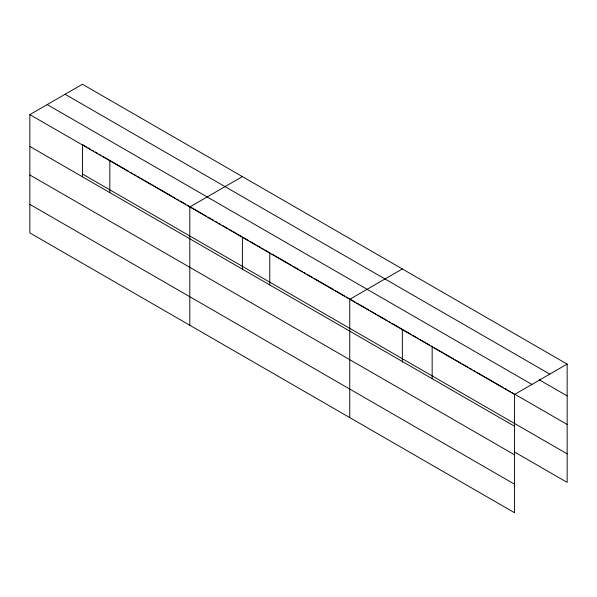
<?xml version="1.0" encoding="UTF-8"?>
<svg xmlns="http://www.w3.org/2000/svg" width="597" height="597" viewBox="0 0 597 597"><rect width="100%" height="100%" fill="white"/><g stroke="black" fill="none" stroke-linecap="round" stroke-linejoin="round"><path stroke-width="0.9" d="M29.85 114.617L514.554 394.46L514.554 512.748L29.85 232.905L29.85 114.617L82.446 84.252L567.15 364.095L567.15 482.383L514.353 451.899M242.397 176.6L189.801 206.965L189.801 325.253M402.348 268.948L349.752 299.313L349.752 417.601M514.554 394.46L567.15 364.095M65.088 94.274L549.792 374.11M539.151 379.752L567.15 395.915M47.208 104.594L531.912 384.438M86.446 146.914L82.446 144.608L82.446 176.772M88.043 147.84L90.445 149.228M92.042 150.145L93.639 151.071M95.244 151.996L97.639 153.384M99.236 154.302L100.841 155.227M102.438 156.153L128.833 171.391M130.43 172.309L132.832 173.697M134.429 174.623L136.026 175.54M137.631 176.466L140.026 177.854M141.623 178.779L143.228 179.697M144.825 180.622L171.22 195.861M172.817 196.786L175.22 198.167M176.816 199.092L178.413 200.017M180.018 200.943L185.615 204.174M187.212 205.092L206.405 216.174M208.01 217.099L213.607 220.33M215.204 221.256L217.607 222.644M219.203 223.562L220.8 224.487M222.405 225.412L228.002 228.644M229.599 229.569L242.397 236.957L242.397 269.12M243.195 237.419L248.792 240.651M250.397 241.576L255.994 244.807M257.591 245.725L259.993 247.113M261.59 248.039L263.187 248.964M264.792 249.882L270.389 253.113M271.986 254.038L291.179 265.12M292.784 266.046L298.381 269.277M299.978 270.202L302.38 271.583M303.977 272.508L305.582 273.433M307.179 274.359L312.776 277.59M314.373 278.515L333.574 289.597M335.171 290.515L344.767 296.06M346.364 296.985L347.969 297.903M349.566 298.828L355.163 302.06M356.76 302.985L368.759 309.91M370.356 310.836L375.961 314.067M377.558 314.992L387.154 320.529M388.751 321.455L390.356 322.38M391.953 323.298L402.348 329.305L402.348 362.386M403.147 329.768L411.146 334.387M412.751 335.305L418.348 338.544M419.952 339.462L429.549 345.006M431.153 345.932L432.75 346.857M434.347 347.775L453.548 358.864M455.153 359.79L460.75 363.021M462.347 363.946L467.951 367.177M469.548 368.103L471.951 369.483M473.548 370.409L475.152 371.334M476.749 372.259L503.152 387.498M504.749 388.423L507.151 389.811M508.748 390.736L510.353 391.654M511.95 392.58L567.15 424.452M82.446 174.011L567.15 453.847M29.85 146.437L514.554 426.28M29.85 174.973L514.554 454.817M29.85 204.375L514.554 484.212M432.153 346.887L432.153 378.707M269.777 253.135L269.777 284.956M109.826 160.787L109.826 192.615"/></g></svg>
